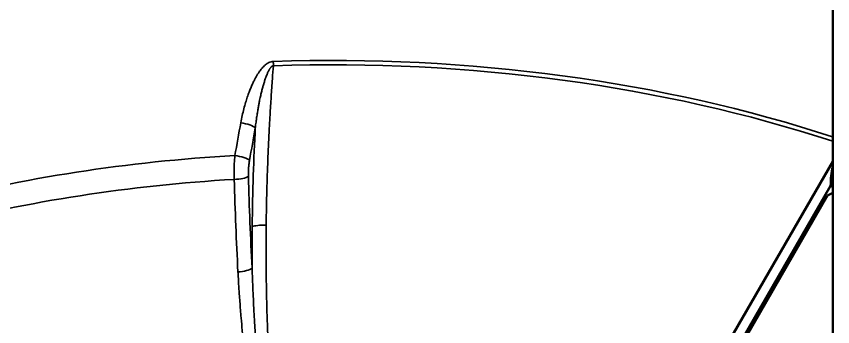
# Model space of a CAD drawing. Header units: millimetres. Extents: x 40 to 2195, y 40 to 1687.
# Drawn here: x 1616 to 1673.4, y 360.6 to 382.4 of the extents above; entities that cross this region are included whole.
import ezdxf

# ---------------------------------------------------------------- set-up
doc = ezdxf.new("R2010")
doc.units = ezdxf.units.MM
doc.header["$LTSCALE"] = 8
doc.layers.add('Visible (ISO)', color=7, linetype='Continuous', lineweight=50)
doc.layers.add('Visible Narrow (ISO)', color=7, linetype='Continuous', lineweight=35)

msp = doc.modelspace()

# ---------------------------------------------------------------- linework, layer by layer
at = {"layer": 'Visible (ISO)'}
for p, q in [((1673.427, 468.223), (1673.427, 349.98)), ((1673.427, 372.219), (1654.532, 339.492)), ((1673.286, 370.506), (1655.168, 339.124)), ((1673.286, 370.506), (1673.427, 370.424)), ((1673.427, 370.023), (1673.074, 369.819)), ((1673.427, 349.98), (1673.427, 370.023)), ((1654.336, 337.363), (1673.074, 369.819))]:
    msp.add_line(p, q, dxfattribs=at)
msp.add_ellipse((1676.114, 368.873), major_axis=(-1.3, 4.853), ratio=0.517638, start_param=0.775578, end_param=1.093138, dxfattribs=at)
at = {"layer": 'Visible Narrow (ISO)'}
for centre, major_axis, ratio, start_param, end_param in [((1638.157, 338.051), (71.487, 0), 0.57735, 1.054831, 1.62801), ((1634.124, 378.959), (0.033, -0.999), 0.046689, 4.408654, 4.715385), ((1638.157, 337.828), (71.35, 0), 0.57735, 1.053739, 1.62801), ((1686.397, 320.853), (15.023, 179.791), 0.339588, 1.293748, 1.307111), ((1631.865, 374.662), (0.984, -0.177), 0.257481, 0.359812, 1.704404), ((1687.348, 320.828), (14.585, 178.896), 0.340227, 1.293439, 1.306798), ((1638.157, 332.823), (69.297, 0), 0.57735, 1.668927, 1.996265), ((1631.46, 372.376), (0.985, -0.172), 0.245376, 0.358592, 1.707252), ((1631.378, 371.255), (1, 0.03), 0.292615, 4.642327, 5.919338), ((1671.898, 403.509), (9.254, 113.514), 0.340227, 1.887227, 1.947005), ((1638.157, 331.719), (-68.312, 0), 0.57735, 4.812698, 5.135679), ((1671.241, 403.56), (9.339, 114.462), 0.340307, 1.88724, 1.94702), ((1633.52, 367.558), (-1, 0.011), 0.191834, 4.665252, 5.928656), ((1631.641, 364.809), (0.999, 0.052), 0.345479, 4.634915, 5.912182)]:
    msp.add_ellipse(centre, major_axis=major_axis, ratio=ratio, start_param=start_param, end_param=end_param, dxfattribs=at)
for points, knots in [([(1631.779, 374.936), (1631.812, 375.116), (1631.882, 375.461), (1631.996, 375.936), (1632.118, 376.369), (1632.239, 376.752), (1632.36, 377.09), (1632.478, 377.39), (1632.596, 377.658), (1632.711, 377.899), (1632.826, 378.114), (1632.939, 378.308), (1633.052, 378.483), (1633.165, 378.64), (1633.28, 378.782), (1633.396, 378.906), (1633.511, 379.011), (1633.626, 379.099), (1633.76, 379.179), (1633.907, 379.237), (1634.014, 379.255), (1634.07, 379.257)], [0, 0, 0, 0, 0.0526316, 0.1052632, 0.1578947, 0.2105263, 0.2631579, 0.3157895, 0.3684211, 0.4210526, 0.4736842, 0.5263158, 0.5789474, 0.6315789, 0.6842105, 0.7368421, 0.7894737, 0.8421053, 0.8947368, 0.9473684, 1, 1, 1, 1]), ([(1632.803, 374.585), (1632.806, 374.618), (1632.81, 374.65), (1632.831, 374.825), (1632.849, 374.962), (1632.873, 375.135), (1632.878, 375.173), (1632.901, 375.333), (1632.919, 375.452), (1632.944, 375.61), (1632.951, 375.653), (1632.975, 375.8), (1632.992, 375.9), (1633.017, 376.043), (1633.026, 376.089), (1633.05, 376.22), (1633.065, 376.301), (1633.09, 376.428), (1633.1, 376.475), (1633.123, 376.589), (1633.137, 376.656), (1633.162, 376.768), (1633.172, 376.815), (1633.195, 376.917), (1633.207, 376.97), (1633.231, 377.071), (1633.243, 377.118), (1633.265, 377.208), (1633.276, 377.252), (1633.299, 377.342), (1633.312, 377.389), (1633.334, 377.47), (1633.343, 377.505), (1633.366, 377.586), (1633.379, 377.632), (1633.401, 377.705), (1633.409, 377.732), (1633.431, 377.805), (1633.445, 377.85), (1633.466, 377.915), (1633.473, 377.936), (1633.495, 378.002), (1633.51, 378.046), (1633.531, 378.104), (1633.537, 378.12), (1633.559, 378.18), (1633.575, 378.222), (1633.596, 378.275), (1633.6, 378.287), (1633.621, 378.338), (1633.638, 378.377), (1633.655, 378.416), (1633.656, 378.419), (1633.66, 378.429), (1633.664, 378.436), (1633.681, 378.475), (1633.695, 378.504), (1633.713, 378.541), (1633.718, 378.55), (1633.725, 378.564), (1633.727, 378.568), (1633.745, 378.604), (1633.761, 378.633), (1633.78, 378.666), (1633.784, 378.671), (1633.788, 378.679), (1633.789, 378.681), (1633.8, 378.7), (1633.811, 378.716), (1633.83, 378.745), (1633.839, 378.759), (1633.85, 378.774), (1633.851, 378.775), (1633.852, 378.777), (1633.864, 378.793), (1633.875, 378.808), (1633.898, 378.836), (1633.91, 378.848), (1633.923, 378.862), (1633.924, 378.863), (1633.942, 378.881), (1633.959, 378.896), (1633.983, 378.914), (1633.99, 378.919), (1633.999, 378.925), (1634.002, 378.926), (1634.015, 378.934), (1634.024, 378.939), (1634.043, 378.946), (1634.053, 378.949), (1634.067, 378.953), (1634.072, 378.954), (1634.077, 378.955)], [0, 0, 0, 0, 0.0096994, 0.0096994, 0.0526316, 0.0526316, 0.0651218, 0.0651218, 0.1052632, 0.1052632, 0.1205935, 0.1205935, 0.1578947, 0.1578947, 0.1761479, 0.1761479, 0.2105263, 0.2105263, 0.2315844, 0.2315844, 0.2631579, 0.2631579, 0.2870561, 0.2870561, 0.3157895, 0.3157895, 0.3425191, 0.3425191, 0.3684211, 0.3684211, 0.3980156, 0.3980156, 0.4210526, 0.4210526, 0.4534874, 0.4534874, 0.4736842, 0.4736842, 0.5089629, 0.5089629, 0.5263158, 0.5263158, 0.5644306, 0.5644306, 0.5789474, 0.5789474, 0.6199236, 0.6199236, 0.6315789, 0.6315789, 0.6729444, 0.6729444, 0.6754148, 0.6754148, 0.6842105, 0.6842105, 0.7195149, 0.7195149, 0.7309021, 0.7309021, 0.7368421, 0.7368421, 0.7779076, 0.7779076, 0.7863345, 0.7863345, 0.7894737, 0.7894737, 0.8156607, 0.8156607, 0.8392075, 0.8392075, 0.8418477, 0.8421053, 0.8421053, 0.8693946, 0.8693946, 0.8947368, 0.8947368, 0.8973166, 0.8973166, 0.9331996, 0.9331996, 0.9473684, 0.9473684, 0.9528445, 0.9528445, 0.9722701, 0.9722701, 0.9902925, 0.9902925, 0.9999993, 0.9999993, 0.9999993, 0.9999993]), ([(1633.569, 367.749), (1633.574, 368.218), (1633.581, 368.682), (1633.6, 369.606), (1633.611, 370.067), (1633.636, 370.952), (1633.65, 371.377), (1633.677, 372.132), (1633.69, 372.465), (1633.718, 373.125), (1633.732, 373.453), (1633.764, 374.107), (1633.78, 374.433), (1633.811, 375.004), (1633.825, 375.25), (1633.864, 375.922), (1633.891, 376.345), (1633.947, 377.19), (1633.976, 377.611), (1634.029, 378.339), (1634.053, 378.649), (1634.077, 378.955)], [0.0000024, 0.0000024, 0.0000024, 0.0000024, 0.1113727, 0.1113727, 0.2251015, 0.2251015, 0.3333333, 0.3333333, 0.4205017, 0.4205017, 0.508654, 0.508654, 0.5982028, 0.5982028, 0.6666667, 0.6666667, 0.7864262, 0.7864262, 0.9082467, 0.9082467, 0.9999994, 0.9999994, 0.9999994, 0.9999994]), ([(1632.315, 371.178), (1632.314, 371.22), (1632.313, 371.261), (1632.313, 371.344), (1632.313, 371.386), (1632.314, 371.439), (1632.314, 371.449), (1632.315, 371.487), (1632.316, 371.516), (1632.319, 371.589), (1632.321, 371.634), (1632.327, 371.724), (1632.33, 371.77), (1632.338, 371.852), (1632.341, 371.889), (1632.348, 371.951), (1632.351, 371.976), (1632.359, 372.045), (1632.365, 372.089), (1632.377, 372.175), (1632.384, 372.218), (1632.393, 372.274), (1632.395, 372.287), (1632.397, 372.3)], [0.0000012, 0.0000012, 0.0000012, 0.0000012, 0.1146309, 0.1146309, 0.229209, 0.229209, 0.2560749, 0.2560749, 0.3333333, 0.3333333, 0.451175, 0.451175, 0.5694791, 0.5694791, 0.6666667, 0.6666667, 0.7331183, 0.7331183, 0.8490707, 0.8490707, 0.9651452, 0.9651452, 1, 1, 1, 1]), ([(1632.578, 364.733), (1632.575, 365.208), (1632.572, 366.168), (1632.578, 367.143), (1632.583, 367.635)], [0, 0, 0, 0, 0.5, 0.9999948, 0.9999948, 0.9999948, 0.9999948]), ([(1633.767, 358.147), (1633.747, 358.524), (1633.728, 358.906), (1633.693, 359.675), (1633.677, 360.062), (1633.654, 360.688), (1633.645, 360.924), (1633.628, 361.476), (1633.619, 361.794), (1633.602, 362.433), (1633.595, 362.754), (1633.582, 363.4), (1633.577, 363.724), (1633.571, 364.165), (1633.57, 364.28), (1633.564, 364.83), (1633.561, 365.266), (1633.559, 366.141), (1633.56, 366.579), (1633.564, 367.262), (1633.566, 367.505), (1633.569, 367.749)], [0.0000001, 0.0000001, 0.0000001, 0.0000001, 0.1297037, 0.1297037, 0.2572479, 0.2572479, 0.3333333, 0.3333333, 0.4333784, 0.4333784, 0.5327962, 0.5327962, 0.6316322, 0.6316322, 0.6666667, 0.6666667, 0.7980234, 0.7980234, 0.9284932, 0.9284932, 1, 1, 1, 1]), ([(1631.971, 359.426), (1631.911, 360.045), (1631.856, 360.644), (1631.807, 361.223), (1631.774, 361.613), (1631.744, 361.993), (1631.716, 362.364), (1631.702, 362.544), (1631.689, 362.723), (1631.677, 362.9), (1631.644, 363.383), (1631.615, 363.851), (1631.59, 364.303), (1631.587, 364.356), (1631.584, 364.409), (1631.582, 364.461)], [0, 0, 0, 0, 0.3333333, 0.3333333, 0.3333333, 0.5575373, 0.5575373, 0.5575373, 0.6666667, 0.6666667, 0.6666667, 0.965162, 0.965162, 0.965162, 1, 1, 1, 1]), ([(1632.835, 359.657), (1632.802, 360.131), (1632.772, 360.593), (1632.745, 361.044), (1632.737, 361.188), (1632.728, 361.33), (1632.72, 361.47), (1632.687, 362.054), (1632.659, 362.617), (1632.636, 363.161), (1632.612, 363.704), (1632.593, 364.229), (1632.578, 364.733)], [0, 0, 0, 0, 0.2529425, 0.2529425, 0.2529425, 0.3333333, 0.3333333, 0.3333333, 0.6666667, 0.6666667, 0.6666667, 1, 1, 1, 1])]:
    msp.add_open_spline(points, degree=3, knots=knots, dxfattribs=at)
for points in [[(1632.583, 367.635), (1632.596, 368.88), (1632.65, 371.286), (1632.747, 373.515), (1632.803, 374.585)], [(1631.316, 370.961), (1631.308, 371.14), (1631.3, 371.51), (1631.318, 372.079), (1631.348, 372.455), (1631.368, 372.639)]]:
    msp.add_open_spline(points, degree=3, dxfattribs=at)

doc.saveas('drawing.dxf')
